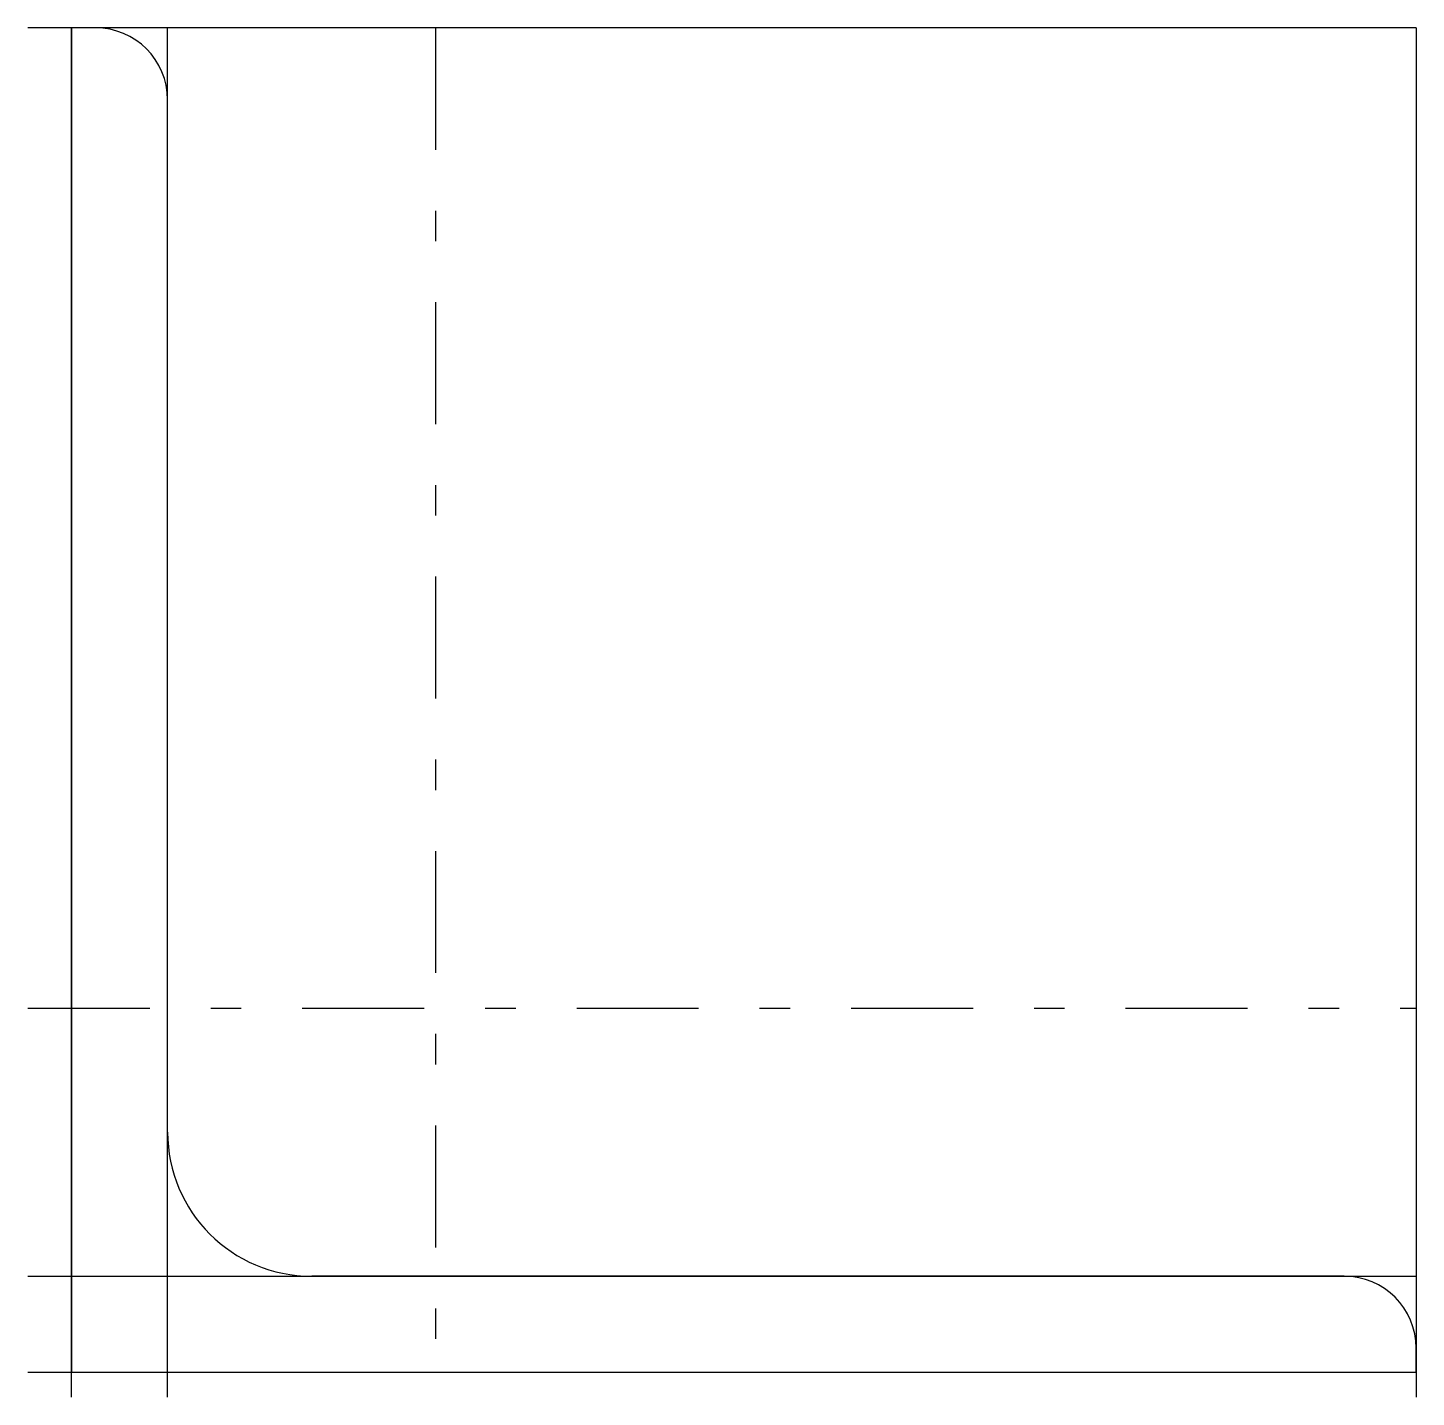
# Model space of a CAD drawing. Extents: x -5 to 140, y -3 to 140.
import ezdxf

# ---------------------------------------------------------------- set-up
doc = ezdxf.new("R2010")
doc.units = 0
doc.linetypes.add('CENTER', pattern=[28.575, 12.7, -6.35, 3.175, -6.35])
doc.layers.get('0').update_dxf_attribs({"linetype": 'CONTINUOUS'})

msp = doc.modelspace()

# ---------------------------------------------------------------- linework, layer by layer
at = {"linetype": 'CONTINUOUS'}
for p, q in [((140, 140), (-4.56, 140)), ((0, -2.6), (0, 140)), ((2.5, 140), (0, 140)), ((0, 140), (0, 0)), ((10, -2.6), (10, 140)), ((140, 140), (140, -2.6)), ((10, 25), (10, 132.5)), ((-4.56, 10), (140, 10)), ((132.5, 10), (25, 10)), ((140, 0), (140, 2.5)), ((-4.56, 0), (140, 0)), ((0, 0), (140, 0))]:
    msp.add_line(p, q, dxfattribs=at)
at = {"linetype": 'CENTER'}
for p, q in [((37.9, 140), (37.9, -2.6)), ((-4.56, 37.9), (140, 37.9))]:
    msp.add_line(p, q, dxfattribs=at)
at = {"linetype": 'CONTINUOUS'}
for centre, radius, start, end in [((2.5, 132.5), 7.5, 0, 90), ((25, 25), 15, 180, 270), ((132.5, 2.5), 7.5, 360, 90)]:
    msp.add_arc(centre, radius, start, end, dxfattribs=at)

doc.saveas('drawing.dxf')
